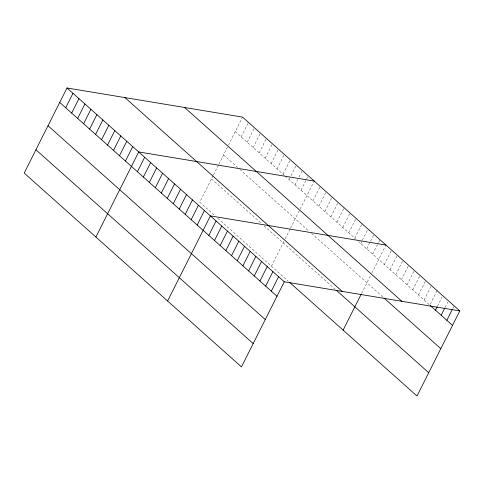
<?xml version="1.0" encoding="UTF-8"?>
<svg xmlns="http://www.w3.org/2000/svg" width="484" height="484" viewBox="0 0 484 484"><rect width="100%" height="100%" fill="white"/><g stroke="black" fill="none" stroke-linecap="round" stroke-linejoin="round"><path stroke-width="0.36" stroke-dasharray="2.42 1.81" d="M213.129 175.565L199.729 202.209L214.394 215.295M213.468 174.893L218.502 164.887M218.835 164.221L227.444 147.106M228.418 145.164L242.532 117.11M241.232 136.893L248.504 122.434M247.209 142.223L254.481 127.764M253.186 147.553L260.459 133.094M259.158 152.883L266.43 138.424M265.135 158.214L272.407 143.754M271.107 163.544L278.379 149.084M277.084 168.874L284.356 154.414M283.061 174.204L290.333 159.744M289.033 179.534L296.305 165.074M295.01 184.864L297.654 179.606M298.973 176.975L302.282 170.404M300.981 190.194L306.269 179.679M306.602 179.019L308.254 175.734M271.427 266.17L284.828 239.519M285.167 238.854L290.2 228.847M290.533 228.176L299.142 211.066M300.116 209.124L314.231 181.064M312.93 200.854L320.202 186.394M318.908 206.184L326.18 191.724M324.885 211.514L332.157 197.055M330.856 216.844L338.128 202.385M336.834 222.174L344.106 207.715M342.805 227.504L350.077 213.045M348.782 232.834L356.055 218.375M354.76 238.164L362.032 223.705M360.731 243.494L362.056 240.863M362.383 240.203L368.003 229.035M366.709 248.824L373.981 234.365M372.68 254.148L378.3 242.98M378.633 242.321L379.952 239.689M361.56 293.467L370.841 275.021M371.815 273.079L385.929 245.019M384.338 264.548L391.61 250.089M390.019 269.618L397.291 255.159M395.706 274.688L402.978 260.229M401.387 279.758L408.659 265.299M407.068 284.828L414.34 270.368M412.749 289.892L420.021 275.432M418.436 294.962L425.708 280.502M424.117 300.032L431.389 285.572M437.07 290.642L429.798 305.101L358.559 241.552M437.463 306.227L442.092 297.025M445.129 307.352L447.773 302.095M452.794 308.477L453.786 306.505M235.26 131.569L284.689 175.656M285.233 176.14L355.843 239.132M223.535 154.88L237.656 167.476M239.828 169.418L308.81 230.953M311.527 233.373L382.947 297.079M211.454 178.898L261.427 223.475M264.143 225.901L335.297 289.372M217.655 218.199L288.264 281.192"/><path stroke-width="0.73" d="M459.8 310.916L242.532 117.11L67.004 87.979L24.2 173.084L241.468 366.89L284.271 281.791L459.8 310.916L416.996 396.021L289.892 282.644M65.703 107.769L72.981 93.309M71.68 113.099L78.953 98.639M77.658 118.429L84.93 103.969M83.629 123.759L90.901 109.299M89.607 129.089L96.879 114.629M95.578 134.413L102.85 119.959M101.555 139.743L108.827 125.283M107.533 145.073L114.805 130.613M113.504 150.403L120.776 135.944M119.481 155.733L126.754 141.274M125.453 161.063L132.725 146.604M95.899 237.039L138.702 151.934L314.231 181.064M137.402 171.723L144.68 157.264M143.379 177.053L150.651 162.594M149.356 182.383L156.628 167.924M155.328 187.713L162.6 173.254M161.305 193.043L168.577 178.584M167.276 198.373L174.549 183.914M173.254 203.703L180.526 189.244M179.231 209.034L186.503 194.574M185.203 214.364L192.475 199.904M191.18 219.694L198.452 205.234M197.151 225.024L204.423 210.564M167.597 301L210.401 215.894L385.929 245.019M208.81 235.424L216.082 220.964M214.491 240.487L221.763 226.028M220.178 245.557L227.45 231.098M225.859 250.627L233.131 236.168M231.54 255.697L238.812 241.238M237.221 260.767L244.493 246.308M242.907 265.837L250.18 251.377M248.588 270.901L255.861 256.441M254.269 275.971L261.541 261.511M259.95 281.041L267.222 266.581M265.637 286.111L272.909 271.651M271.318 291.18L278.59 276.721M343.126 330.124L361.227 294.139M435.479 310.171L437.131 306.886M441.16 315.241L444.802 308.012M446.847 320.305L452.135 309.79M430.312 305.561L452.528 325.375M184.61 107.496L401.877 301.302M383.975 297.999L440.803 348.692M124.926 97.593L342.194 291.398M336.924 290.823L428.721 372.71M67.004 87.979L284.271 281.791M59.732 102.439L276.999 296.25M48.007 125.749L265.274 319.561M35.925 149.768L253.192 343.579"/></g></svg>
